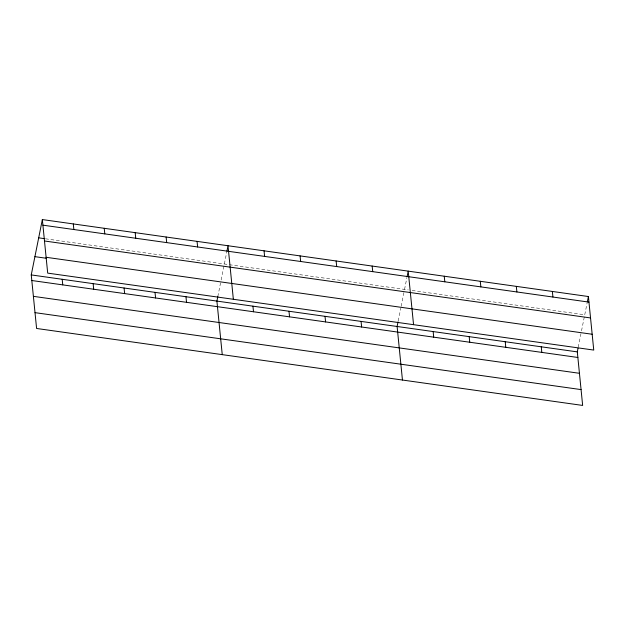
<?xml version="1.0" encoding="UTF-8"?>
<svg xmlns="http://www.w3.org/2000/svg" width="625" height="625" viewBox="0 0 625 625"><rect width="100%" height="100%" fill="white"/><g stroke="black" fill="none" stroke-linecap="round" stroke-linejoin="round"><path stroke-width="0.47" stroke-dasharray="3.12 2.34" d="M217.828 296.523L220.57 282.82M221.141 280L226.727 252.125M398.203 321.008L400.773 308.219M401.148 306.336L404.164 291.281M404.547 289.398L406.922 277.523M578.219 347.32L580.969 333.617M581.531 330.789L587.125 302.922M45.453 238.789L408.336 289.93M412.133 290.469L584.742 314.797"/><path stroke-width="0.94" d="M578.039 348.227L577.305 351.883L582.648 405.43L36.594 328.469L31.25 274.922L42.352 219.57L588.406 296.531L593.75 350.078L47.695 273.117L42.352 219.57M217.828 296.523L216.906 301.094L222.25 354.641M226.914 251.219L228.008 245.734L233.352 299.281M398.023 321.922L397.109 326.484L402.453 380.031M407.109 276.609L408.211 271.133L413.555 324.68M587.305 302.008L588.406 296.531M42.906 225.164L588.961 302.117M38.688 237.836L44.492 238.656M44.492 240.984L590.539 317.945M46.117 257.289L592.172 334.25M34.914 256.656L46.516 258.289M31.25 274.922L577.305 351.883M31.805 280.516L577.859 357.477M33.391 296.344L579.445 373.297M35.016 312.648L581.07 389.602M552.367 291.445L552.922 297.039M541.266 346.805L541.82 352.398M516.328 286.367L516.883 291.961M505.227 341.727L505.781 347.32M480.289 281.289L480.844 286.883M469.187 336.648L469.742 342.234M444.25 276.211L444.805 281.805M433.148 331.562L433.703 337.156M372.164 266.055L372.727 271.641M361.07 321.406L361.625 327M336.125 260.977L336.688 266.562M325.023 316.328L325.586 321.922M300.086 255.891L300.648 261.484M288.984 311.25L289.547 316.844M264.047 250.813L264.609 256.406M252.945 306.172L253.508 311.766M197.07 241.375L197.625 246.969M185.969 296.727L186.523 302.32M166.125 237.016L166.68 242.602M155.023 292.367L155.578 297.961M135.18 232.648L135.742 238.242M124.078 288.008L124.641 293.602M104.234 228.289L104.797 233.883M93.133 283.648L93.695 289.242M73.297 223.93L73.852 229.523M62.195 279.289L62.75 284.875"/></g></svg>
